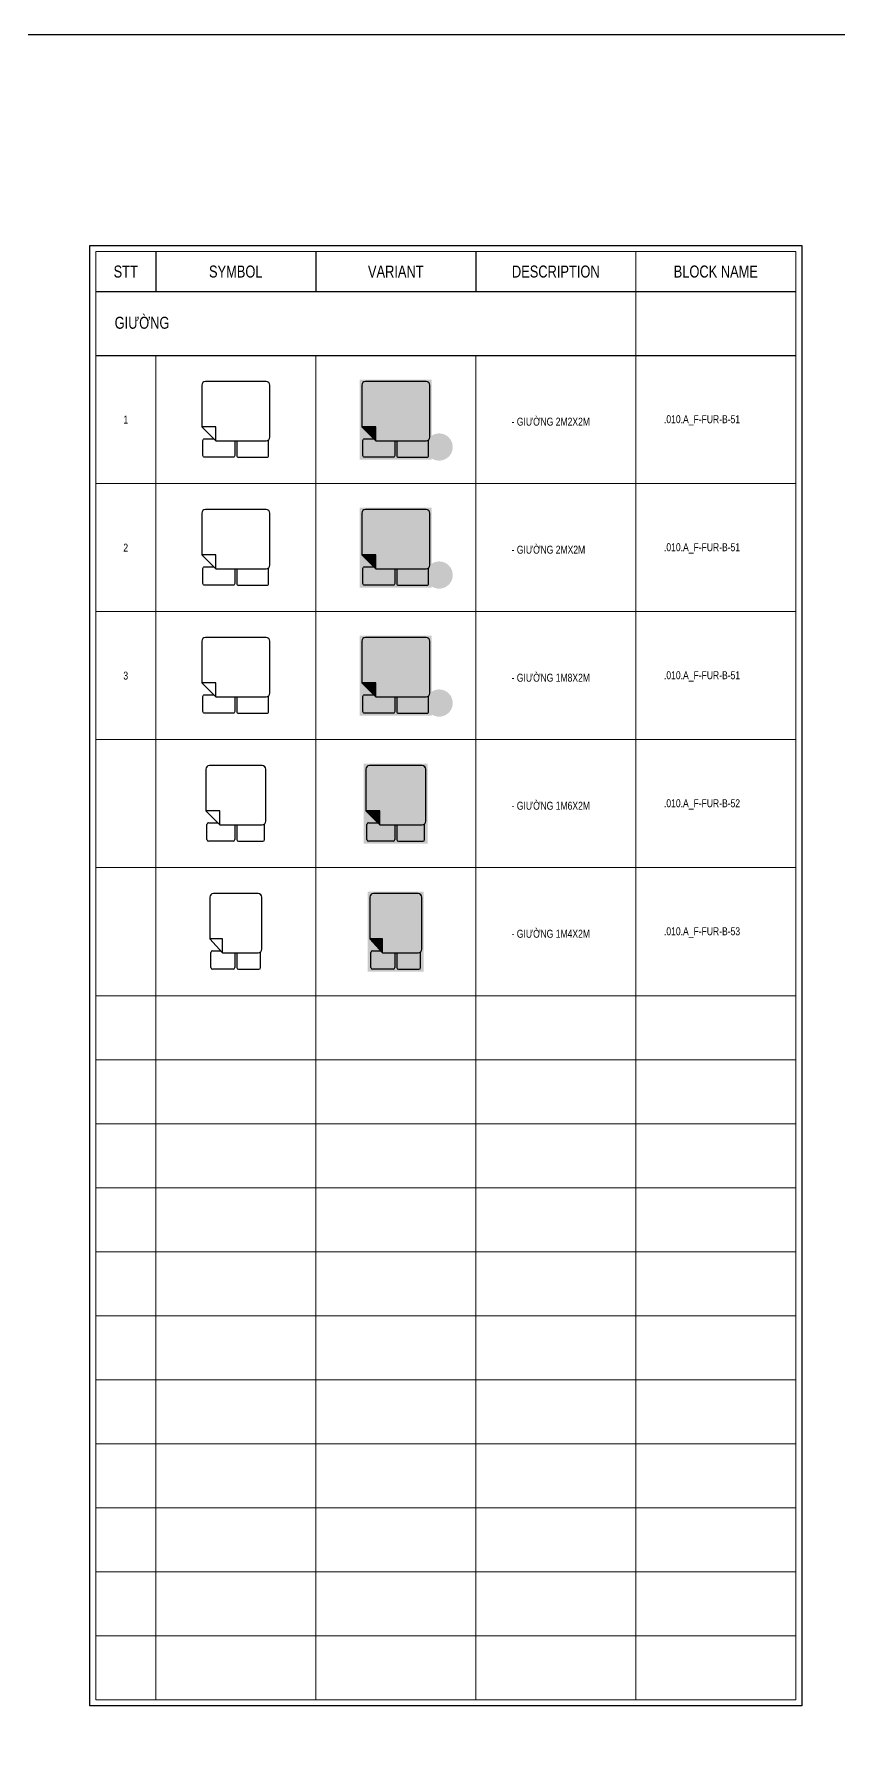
# Model space of a CAD drawing. Header units: millimetres. Extents: x 21129 to 2803301, y -510327 to 166837.
# Drawn here: x 280040 to 300146, y -212087 to -169163 of the extents above; entities that cross this region are included whole.
import ezdxf
from ezdxf.enums import TextEntityAlignment as Align

# ---------------------------------------------------------------- set-up
doc = ezdxf.new("R2010")
doc.units = ezdxf.units.MM
doc.set_wipeout_variables(frame=1)
for name, color, linetype in [('....01_TNT_A_DRAWING', 7, 'Continuous'), ('....10_TNT_A_COTE', 14, 'Continuous'), ('....20_TNT_N_TEXT', 9, 'Continuous')]:
    doc.layers.add(name, color=color, linetype=linetype)
doc.layers.add('....03_TNT_A_THIN', color=251, linetype='Continuous', lineweight=13, transparency=0.5)
doc.layers.add('...10_TNT_LINE_HATCH', color=250, linetype='Continuous', lineweight=0, transparency=0.5)
doc.layers.add('....12_TNT_F_FURNITURE', color=27, linetype='Continuous', transparency=0.5)
doc.styles.add('.TNT_A_TXT_3_NOTE', font='uromans.shx', dxfattribs={"width": 0.8})

# ---------------------------------------------------------------- blocks, each defined once
blk = doc.blocks.new('*U382')
at = {"color": 27}
blk.add_wipeout([(-900, 0), (-900, 2000), (900, 2000), (900, 0)], dxfattribs=at)
for points in [[(-500, 470), (760, 470, 0.414214), (850, 560), (850, 1860, 0.414214), (760, 1950), (-760, 1950, 0.414214), (-850, 1860), (-850, 820), (-500, 470), (-500, 820), (-850, 820)], [(-25, 470), (-25, 100, -0.414214), (-65, 60), (-780, 60, -0.414214), (-820, 100), (-820, 480, -0.414214), (-780, 520), (-548, 520)], [(25, 470), (25, 100, 0.414214), (65, 60), (780, 60, 0.414214), (820, 100), (820, 495)]]:
    blk.add_lwpolyline(points, format="xyb", dxfattribs=at)
blk = doc.blocks.new('*U383')
at = {"color": 27}
blk.add_wipeout([(-900, 0), (-900, 2000), (900, 2000), (900, 0)], dxfattribs=at)
at = {"layer": '...10_TNT_LINE_HATCH'}
h = blk.add_hatch(color=253, dxfattribs=at)
h.dxf.hatch_style = 1
h.paths.add_polyline_path([(760, 470, 0.414214), (850, 560), (850, 1860, 0.414214), (760, 1950), (-760, 1950, 0.414214), (-850, 1860), (-850, 820), (-500, 820), (-500, 470)], flags=16)
h.paths.add_polyline_path([(900, 0), (900, 2000), (-900, 2000), (-900, 0)])
h.paths.add_polyline_path([(760, 470), (25, 470), (25, 100, 0.414214), (65, 60), (780, 60, 0.414214), (820, 100, 2.560985), (850, 560, -0.414214)])
h = blk.add_hatch(color=253, dxfattribs=at)
h.dxf.hatch_style = 1
h.paths.add_polyline_path([(760, 470, 0.414214), (850, 560), (850, 1860, 0.414214), (760, 1950), (-760, 1950, 0.414214), (-850, 1860), (-850, 820), (-500, 820), (-500, 470)])
h = blk.add_hatch(color=253, dxfattribs=at)
h.dxf.hatch_style = 1
h.paths.add_polyline_path([(-500, 820), (-850, 820), (-500, 470)])
h = blk.add_hatch(color=253, dxfattribs=at)
h.dxf.hatch_style = 1
h.paths.add_polyline_path([(-500, 470), (-550, 520), (-780, 520, 0.414214), (-820, 480), (-820, 100, 0.414214), (-780, 60), (-65, 60, 0.414214), (-25, 100), (-25, 470)])
h = blk.add_hatch(color=253, dxfattribs=at)
h.dxf.hatch_style = 1
h.paths.add_polyline_path([(780, 60, 0.414214), (820, 100, 2.560985), (850, 560, -0.414214), (760, 470), (25, 470), (25, 100, 0.414214), (65, 60)])
at = {"color": 27}
for points in [[(-500, 470), (760, 470, 0.414214), (850, 560), (850, 1860, 0.414214), (760, 1950), (-760, 1950, 0.414214), (-850, 1860), (-850, 820), (-500, 470), (-500, 820), (-850, 820)], [(-25, 470), (-25, 100, -0.414214), (-65, 60), (-780, 60, -0.414214), (-820, 100), (-820, 480, -0.414214), (-780, 520), (-548, 520)], [(25, 470), (25, 100, 0.414214), (65, 60), (780, 60, 0.414214), (820, 100), (820, 495)]]:
    blk.add_lwpolyline(points, format="xyb", dxfattribs=at)
blk = doc.blocks.new('*U328')
at = {"color": 27}
blk.add_wipeout([(800, 0), (-800, 0), (-800, 2000), (800, 2000)], dxfattribs=at)
for p, q in [((-750, 1860), (-750, 820)), ((660, 1950), (-660, 1950)), ((750, 560), (750, 1860)), ((-750, 820), (-400, 470)), ((-400, 820), (-750, 820)), ((-720, 100), (-720, 480)), ((-680, 520), (-449, 520)), ((-400, 470), (-400, 820)), ((-400, 470), (660, 470)), ((-25, 470), (-25, 100)), ((25, 470), (25, 100)), ((720, 100), (720, 495)), ((-65, 60), (-680, 60)), ((65, 60), (680, 60))]:
    blk.add_line(p, q, dxfattribs=at)
for centre, radius, start, end in [((-660, 1860), 90, 90, 180), ((660, 1860), 90, 0, 90), ((-680, 480), 40, 90, 180), ((660, 560), 90, 270, 0), ((-680, 100), 40, 180, 270), ((-65, 100), 40, 270, 0), ((65, 100), 40, 180, 270), ((680, 100), 40, 270, 0)]:
    blk.add_arc(centre, radius, start, end, dxfattribs=at)
blk = doc.blocks.new('*U329')
at = {"color": 27}
blk.add_wipeout([(800, 0), (-800, 0), (-800, 2000), (800, 2000)], dxfattribs=at)
at = {"layer": '...10_TNT_LINE_HATCH'}
h = blk.add_hatch(color=253, dxfattribs=at)
h.dxf.hatch_style = 1
h.paths.add_polyline_path([(800, 2000), (-800, 2000), (-800, 0), (800, 0)])
h = blk.add_hatch(color=253, dxfattribs=at)
h.dxf.hatch_style = 1
h.paths.add_polyline_path([(660, 470, 0.414214), (750, 560), (750, 1860, 0.414214), (660, 1950), (-660, 1950, 0.414214), (-750, 1860), (-750, 820), (-400, 820), (-400, 470)])
h = blk.add_hatch(color=253, dxfattribs=at)
h.dxf.hatch_style = 1
h.paths.add_polyline_path([(-400, 470), (-400, 820), (-750, 820)])
h = blk.add_hatch(color=253, dxfattribs=at)
h.dxf.hatch_style = 1
h.paths.add_polyline_path([(-720, 100, 0.414214), (-680, 60), (-65, 60, 0.414214), (-25, 100), (-25, 470), (-400, 470), (-450, 520), (-680, 520, 0.414214), (-720, 480)])
h = blk.add_hatch(color=253, dxfattribs=at)
h.dxf.hatch_style = 1
h.paths.add_polyline_path([(680, 60, 0.414214), (720, 100), (720, 493, -0.184483), (660, 470), (25, 470), (25, 100, 0.414214), (65, 60)])
at = {"color": 27}
for p, q in [((-750, 1860), (-750, 820)), ((660, 1950), (-660, 1950)), ((750, 560), (750, 1860)), ((-750, 820), (-400, 470)), ((-400, 820), (-750, 820)), ((-720, 100), (-720, 480)), ((-680, 520), (-449, 520)), ((-400, 470), (-400, 820)), ((-400, 470), (660, 470)), ((-25, 470), (-25, 100)), ((25, 470), (25, 100)), ((720, 100), (720, 495)), ((-65, 60), (-680, 60)), ((65, 60), (680, 60))]:
    blk.add_line(p, q, dxfattribs=at)
for centre, radius, start, end in [((-660, 1860), 90, 90, 180), ((660, 1860), 90, 0, 90), ((-680, 480), 40, 90, 180), ((660, 560), 90, 270, 0), ((-680, 100), 40, 180, 270), ((-65, 100), 40, 270, 0), ((65, 100), 40, 180, 270), ((680, 100), 40, 270, 0)]:
    blk.add_arc(centre, radius, start, end, dxfattribs=at)
blk = doc.blocks.new('*U332')
at = {"color": 27}
blk.add_wipeout([(-700, 0), (-700, 2000), (700, 2000), (700, 0)], dxfattribs=at)
for p, q in [((-650, 1860), (-650, 820)), ((560, 1950), (-560, 1950)), ((650, 560), (650, 1860)), ((-650, 820), (-335, 470)), ((-335, 820), (-650, 820)), ((-620, 100), (-620, 480)), ((-580, 520), (-380, 520)), ((-335, 470), (-335, 820)), ((-335, 470), (560, 470)), ((-25, 470), (-25, 100)), ((25, 470), (25, 100)), ((620, 100), (620, 495)), ((-65, 60), (-580, 60)), ((65, 60), (580, 60))]:
    blk.add_line(p, q, dxfattribs=at)
for centre, radius, start, end in [((-560, 1860), 90, 90, 180), ((560, 1860), 90, 0, 90), ((-580, 480), 40, 90, 180), ((560, 560), 90, 270, 0), ((-580, 100), 40, 180, 270), ((-65, 100), 40, 270, 0), ((65, 100), 40, 180, 270), ((580, 100), 40, 270, 0)]:
    blk.add_arc(centre, radius, start, end, dxfattribs=at)
blk = doc.blocks.new('*U333')
at = {"color": 27}
blk.add_wipeout([(-700, 0), (-700, 2000), (700, 2000), (700, 0)], dxfattribs=at)
at = {"layer": '...10_TNT_LINE_HATCH'}
h = blk.add_hatch(color=253, dxfattribs=at)
h.dxf.hatch_style = 1
h.paths.add_polyline_path([(700, 0), (700, 2000), (-700, 2000), (-700, 0)])
h = blk.add_hatch(color=253, dxfattribs=at)
h.dxf.hatch_style = 1
h.paths.add_polyline_path([(560, 470, 0.414214), (650, 560), (650, 1860, 0.414214), (560, 1950), (-560, 1950, 0.414214), (-650, 1860), (-650, 820), (-335, 820), (-335, 470)])
h = blk.add_hatch(color=253, dxfattribs=at)
h.dxf.hatch_style = 1
h.paths.add_polyline_path([(-335, 470), (-335, 820), (-650, 820)])
h = blk.add_hatch(color=253, dxfattribs=at)
h.dxf.hatch_style = 1
h.paths.add_polyline_path([(-335, 470), (-380, 520), (-580, 520, 0.414214), (-620, 480), (-620, 100, 0.414214), (-580, 60), (-65, 60, 0.414214), (-25, 100), (-25, 470)])
h = blk.add_hatch(color=253, dxfattribs=at)
h.dxf.hatch_style = 1
h.paths.add_polyline_path([(580, 60, 0.414214), (620, 100), (620, 493, -0.184483), (560, 470), (25, 470), (25, 100, 0.414214), (65, 60)])
at = {"color": 27}
for p, q in [((-650, 1860), (-650, 820)), ((560, 1950), (-560, 1950)), ((650, 560), (650, 1860)), ((-650, 820), (-335, 470)), ((-335, 820), (-650, 820)), ((-620, 100), (-620, 480)), ((-580, 520), (-380, 520)), ((-335, 470), (-335, 820)), ((-335, 470), (560, 470)), ((-25, 470), (-25, 100)), ((25, 470), (25, 100)), ((620, 100), (620, 495)), ((-65, 60), (-580, 60)), ((65, 60), (580, 60))]:
    blk.add_line(p, q, dxfattribs=at)
for centre, radius, start, end in [((-560, 1860), 90, 90, 180), ((560, 1860), 90, 0, 90), ((-580, 480), 40, 90, 180), ((560, 560), 90, 270, 0), ((-580, 100), 40, 180, 270), ((-65, 100), 40, 270, 0), ((65, 100), 40, 180, 270), ((580, 100), 40, 270, 0)]:
    blk.add_arc(centre, radius, start, end, dxfattribs=at)
blk = doc.blocks.new('*U385')
at = {"color": 27}
blk.add_wipeout([(-900, 0), (-900, 2000), (900, 2000), (900, 0)], dxfattribs=at)
for points in [[(-500, 470), (760, 470, 0.414214), (850, 560), (850, 1860, 0.414214), (760, 1950), (-760, 1950, 0.414214), (-850, 1860), (-850, 820), (-500, 470), (-500, 820), (-850, 820)], [(-25, 470), (-25, 100, -0.414214), (-65, 60), (-780, 60, -0.414214), (-820, 100), (-820, 480, -0.414214), (-780, 520), (-548, 520)], [(25, 470), (25, 100, 0.414214), (65, 60), (780, 60, 0.414214), (820, 100), (820, 495)]]:
    blk.add_lwpolyline(points, format="xyb", dxfattribs=at)
blk = doc.blocks.new('.TNT_KHUNG LAYOUT_2')
at = {"color": 14}
blk.add_lwpolyline([(15, 312), (435, 312), (435, 15), (15, 15)], close=True, dxfattribs=at)

msp = doc.modelspace()

# ---------------------------------------------------------------- linework, layer by layer
at = {"layer": '....03_TNT_A_THIN'}
for p, q in [((295074.6, -174591.4), (295074.6, -210791.4)), ((283074.6, -177191.4), (283074.6, -210791.4)), ((287074.6, -177191.4), (287074.6, -210791.4)), ((291074.6, -177191.4), (291074.6, -210791.4)), ((281574.6, -180391.4), (299074.6, -180391.4)), ((281574.6, -183591.4), (299074.6, -183591.4)), ((281574.6, -186791.4), (299074.6, -186791.4)), ((281574.6, -189991.4), (299074.6, -189991.4)), ((281574.6, -193191.4), (299074.6, -193191.4)), ((281574.6, -194791.4), (299074.6, -194791.4)), ((281574.6, -196391.4), (299074.6, -196391.4)), ((281574.6, -197991.4), (299074.6, -197991.4)), ((281574.6, -199591.4), (299074.6, -199591.4)), ((281574.6, -201191.4), (299074.6, -201191.4)), ((281574.6, -202791.4), (299074.6, -202791.4)), ((281574.6, -204391.4), (299074.6, -204391.4)), ((281574.6, -205991.4), (299074.6, -205991.4)), ((281574.6, -207591.4), (299074.6, -207591.4)), ((281574.6, -209191.4), (299074.6, -209191.4)), ((281574.6, -210791.4), (299074.6, -210791.4))]:
    msp.add_line(p, q, dxfattribs=at)
msp.add_lwpolyline([(281574.6, -174591.4), (299074.6, -174591.4), (299074.6, -210791.4), (281574.6, -210791.4)], close=True, dxfattribs=at)
at = {"layer": '....10_TNT_A_COTE'}
msp.add_lwpolyline([(281424.6, -174441.4), (299224.6, -174441.4), (299224.6, -210941.4), (281424.6, -210941.4)], close=True, dxfattribs=at)
at = {"layer": '....20_TNT_N_TEXT'}
for p, q in [((283074.6, -174591.4), (283074.6, -175591.4)), ((287074.6, -174591.4), (287074.6, -175591.4)), ((291074.6, -174591.4), (291074.6, -175591.4)), ((281574.6, -175591.4), (299074.6, -175591.4)), ((281574.6, -177191.4), (299074.6, -177191.4))]:
    msp.add_line(p, q, dxfattribs=at)

# ---------------------------------------------------------------- texts
at = {"layer": '....20_TNT_N_TEXT', "style": '.TNT_A_TXT_3_NOTE', "width": 0.8}
for s, height, p in [('STT', 300, (282324.6, -175091.4)), ('SYMBOL', 300, (285074.6, -175091.4)), ('VARIANT', 300, (289074.6, -175091.4)), ('DESCRIPTION', 300, (293074.6, -175091.4)), ('BLOCK NAME', 300, (297074.6, -175091.4)), ('1', 200, (282324.6, -178791.4)), ('2', 200, (282324.6, -181991.4)), ('3', 200, (282324.6, -185191.4))]:
    msp.add_text(s, height=height, dxfattribs=at).set_placement(p, align=Align.MIDDLE)
msp.add_text('GIƯỜNG', height=300, dxfattribs=at).set_placement((282047.7, -176371.6), align=Align.MIDDLE_LEFT)
for s, p in [('- GIƯỜNG 2M2X2M', (291969.8, -178943.8)), ('.010.A_F-FUR-B-51', (295779.4, -178881.8)), ('- GIƯỜNG 2MX2M', (291969.8, -182143.8)), ('.010.A_F-FUR-B-51', (295779.4, -182081.8)), ('- GIƯỜNG 1M8X2M', (291969.8, -185343.8)), ('.010.A_F-FUR-B-51', (295779.4, -185281.8)), ('- GIƯỜNG 1M6X2M', (291969.8, -188543.8)), ('.010.A_F-FUR-B-52', (295779.4, -188481.8)), ('- GIƯỜNG 1M4X2M', (291969.8, -191743.8)), ('.010.A_F-FUR-B-53', (295779.4, -191681.8))]:
    msp.add_text(s, height=200, dxfattribs=at).set_placement(p)

# ---------------------------------------------------------------- next in the draw order: block references
at = {"layer": '....12_TNT_F_FURNITURE'}
for name, p in [('*U382', (285074.6, -179791.4)), ('*U383', (289074.6, -179791.4)), ('*U385', (285074.6, -182991.4)), ('*U383', (289074.6, -182991.4)), ('*U382', (285074.6, -186191.4)), ('*U383', (289074.6, -186191.4)), ('*U328', (285074.6, -189391.4)), ('*U329', (289074.6, -189391.4)), ('*U332', (285074.6, -192591.4)), ('*U333', (289074.6, -192591.4))]:
    msp.add_blockref(name, p, dxfattribs=at)

# ---------------------------------------------------------------- next in the draw order: block references
at = {"layer": '....01_TNT_A_DRAWING', "xscale": 400, "yscale": 400, "zscale": 400}
msp.add_blockref('.TNT_KHUNG LAYOUT_2', (218892.4, -293962.9), dxfattribs=at)

doc.saveas('drawing.dxf')
